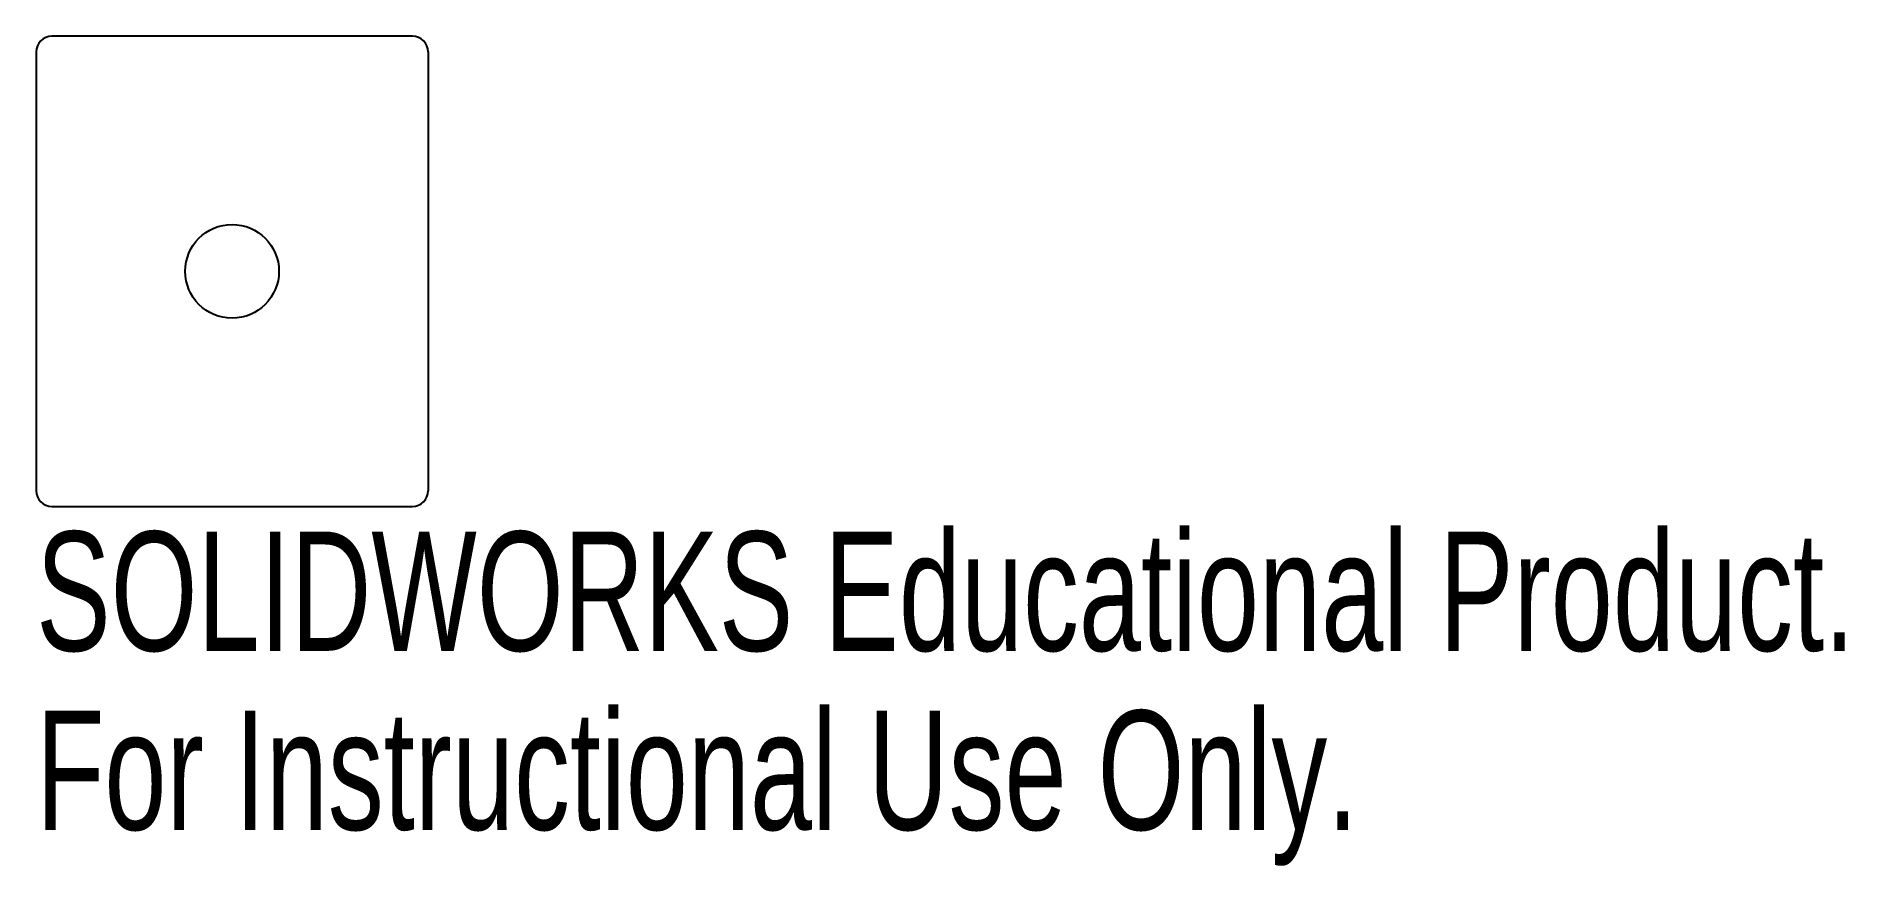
# Model space of a CAD drawing. Header units: inches. Extents: x -1.32 to 1.56, y -0.32 to 1.
import ezdxf

# ---------------------------------------------------------------- set-up
doc = ezdxf.new("R2010")
doc.units = ezdxf.units.IN
doc.header["$MEASUREMENT"] = 0
doc.styles.add('SLDTEXTSTYLE0', font='TXT', dxfattribs={"width": 0.7})

msp = doc.modelspace()

# ---------------------------------------------------------------- linework, layer by layer
at = {"color": 7, "linetype": 'Continuous', "lineweight": 25}
for p, q in [((-0.7218, 1), (-1.2968, 1)), ((-1.3218, 0.975), (-1.3218, 0.275)), ((-0.6968, 0.975), (-0.6968, 0.275)), ((-1.2968, 0.25), (-0.7218, 0.25))]:
    msp.add_line(p, q, dxfattribs=at)
msp.add_circle((-1.0093, 0.625), 0.0747, dxfattribs=at)
for centre, start, end in [((-1.2968, 0.975), 90, 180), ((-0.7218, 0.975), 0, 90), ((-1.2968, 0.275), 180, 270), ((-0.7218, 0.275), 270, 0)]:
    msp.add_arc(centre, 0.025, start, end, dxfattribs=at)

# ---------------------------------------------------------------- texts
at = {"color": 7, "linetype": 'Continuous', "char_height": 0.1903, "attachment_point": 1, "style": 'SLDTEXTSTYLE0'}
for s, insert in [('SOLIDWORKS Educational Product.', (-1.3218, 0.2099)), ('For Instructional Use Only.', (-1.3218, -0.0756))]:
    msp.add_mtext(s, dxfattribs=dict(at, insert=insert))

doc.saveas('drawing.dxf')
